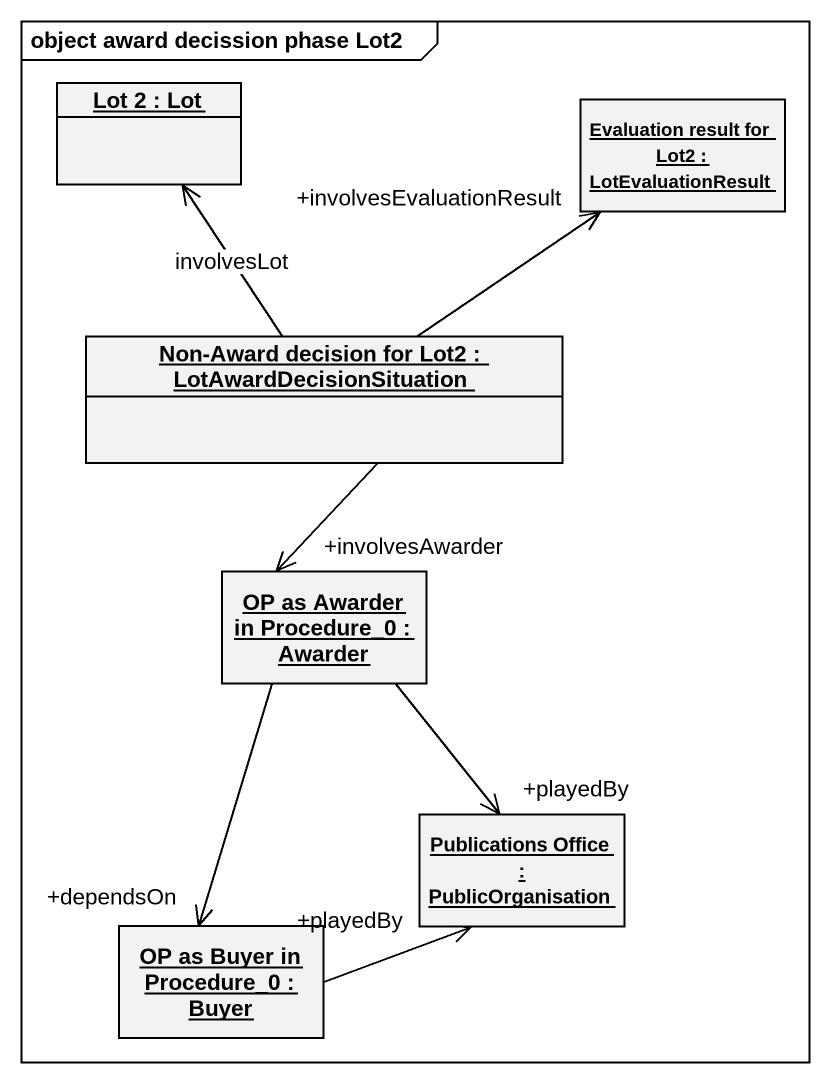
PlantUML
@startuml
mainframe object award decission phase Lot2
hide circle
hide empty members
object "Lot 2 : Lot" as Lot_2
object "Evaluation result for Lot2 : LotEvaluationResult" as Evaluation_result_for_Lot2
object "Non-Award decision for Lot2 : LotAwardDecisionSituation" as Non_Award_decision_for_Lot2
object "OP as Awarder in Procedure_0 : Awarder" as OP_as_Awarder_in_Procedure_0
object "Publications Office : PublicOrganisation" as Publications_Office
object "OP as Buyer in Procedure_0 : Buyer" as OP_as_Buyer_in_Procedure_0
Non_Award_decision_for_Lot2 -up-> Lot_2 : involvesLot
Non_Award_decision_for_Lot2 -up-> "+involvesEvaluationResult" Evaluation_result_for_Lot2
Non_Award_decision_for_Lot2 --> "+involvesAwarder" OP_as_Awarder_in_Procedure_0
OP_as_Awarder_in_Procedure_0 --> "+playedBy" Publications_Office
OP_as_Awarder_in_Procedure_0 --> "+dependsOn" OP_as_Buyer_in_Procedure_0
OP_as_Buyer_in_Procedure_0 -right-> "+playedBy" Publications_Office
@enduml
